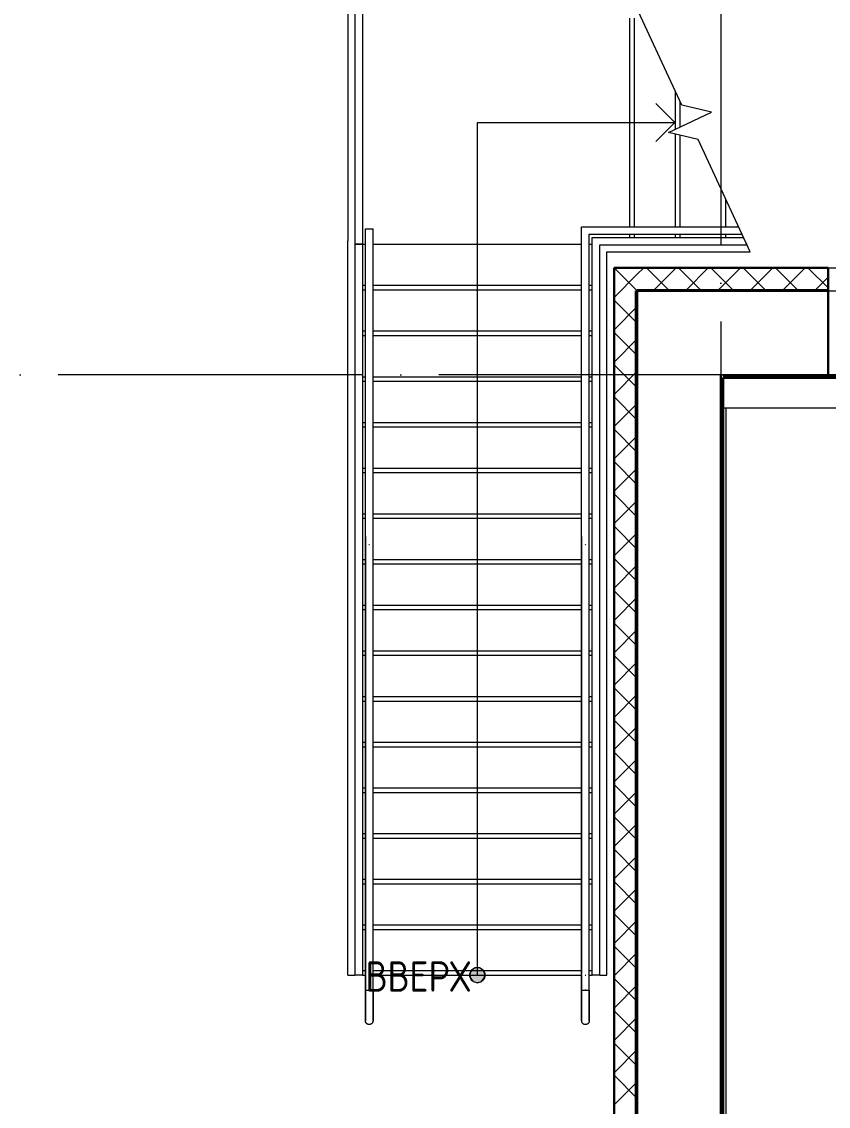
# Model space of a CAD drawing. Header units: millimetres. Extents: x -396912 to 182286, y -43638 to 41610.
# Drawn here: x -57349 to -52051, y 22968 to 30091 of the extents above; entities that cross this region are included whole.
import ezdxf

# ---------------------------------------------------------------- set-up
doc = ezdxf.new("R2010")
doc.units = ezdxf.units.MM
doc.linetypes.add('ADSK_Линия сетки', pattern=[25, 20, -2.5, 0, -2.5])
for name, color, linetype, lineweight in [('Лестницы', 252, 'Continuous', 9), ('Ограждение', 252, 'Continuous', 9), ('Оси', 252, 'Continuous', 9), ('Стены внутренние', 7, 'Continuous', 18), ('Стены наружные', 7, 'Continuous', 18), ('Стены штриховка', 7, 'Continuous', 9), ('Стрелки вверх', 7, 'Continuous', 18), ('Траектории лестницы', 7, 'Continuous', 18)]:
    doc.layers.add(name, color=color, linetype=linetype, lineweight=lineweight)
doc.styles.add('GOST Common_1', font='', dxfattribs={"height": 250})
doc.styles.get('GOST Common_1').set_extended_font_data('GOST type B')

# ---------------------------------------------------------------- blocks, each defined once
blk = doc.blocks.new('1 этаж')
at = {"layer": 'Стрелки вверх', "true_color": 0x636466}
h = blk.add_hatch(color=251, dxfattribs=at)
edge = h.paths.add_edge_path()
edge.add_arc((-60057.8, 22911.3), 50, 0, 360)
blk.add_hatch(color=251, dxfattribs=at).paths.add_polyline_path([(-60057.8, 22861.3), (-60030.8, 22869.2), (-60012.3, 22890.5), (-60008.3, 22918.4), (-60020, 22944), (-60043.7, 22959.2), (-60071.9, 22959.2), (-60095.6, 22944), (-60107.3, 22918.4), (-60103.3, 22890.5), (-60084.8, 22869.2)])
at = {"layer": 'Лестницы', "color": 251, "true_color": 0x636466}
for p, q in [((-60907.8, 29361.3), (-60907.8, 27733.9)), ((-58714.3, 28624.6), (-59057.8, 29361.3)), ((-59057.8, 29196.3), (-59057.8, 27826.3)), ((-59027.8, 29196.3), (-59027.8, 27826.3)), ((-58757.8, 28717.9), (-58757.8, 28466.3)), ((-58727.8, 28653.6), (-58727.8, 28480.3)), ((-58803.1, 28445.2), (-58519.8, 28577.3)), ((-58519.8, 28577.3), (-58714.3, 28624.6)), ((-58608.6, 28398), (-58803.1, 28445.2)), ((-58757.8, 28434.2), (-58757.8, 27826.3)), ((-58727.8, 28426.9), (-58727.8, 27826.3)), ((-58265.1, 27661.3), (-58608.6, 28398)), ((-58457.8, 28074.6), (-58457.8, 27826.3)), ((-58427.8, 28010.2), (-58427.8, 27826.3)), ((-60907.8, 22911.3), (-60907.8, 27733.9)), ((-60813.2, 27711.3), (-60793.2, 27711.3)), ((-60743.2, 27711.3), (-59372.8, 27711.3)), ((-59322.8, 27711.3), (-59302.8, 27711.3)), ((-59057.8, 27776.3), (-59057.8, 27756.3)), ((-59027.8, 27776.3), (-59027.8, 27756.3)), ((-58757.8, 27776.3), (-58757.8, 27756.3)), ((-58727.8, 27776.3), (-58727.8, 27756.3)), ((-58457.8, 27776.3), (-58457.8, 27756.3)), ((-58427.8, 27776.3), (-58427.8, 27756.3)), ((-59207.8, 27661.3), (-59035.2, 27661.3)), ((-59207.8, 22911.3), (-59207.8, 27661.3)), ((-59035.2, 27661.3), (-58265.1, 27661.3)), ((-60813.2, 27441.3), (-60793.2, 27441.3)), ((-60743.2, 27441.3), (-59372.8, 27441.3)), ((-59322.8, 27441.3), (-59302.8, 27441.3)), ((-60813.2, 27411.3), (-60793.2, 27411.3)), ((-60743.2, 27411.3), (-59372.8, 27411.3)), ((-59322.8, 27411.3), (-59302.8, 27411.3)), ((-60813.2, 27141.3), (-60793.2, 27141.3)), ((-60743.2, 27141.3), (-59372.8, 27141.3)), ((-59322.8, 27141.3), (-59302.8, 27141.3)), ((-60813.2, 27111.3), (-60793.2, 27111.3)), ((-60743.2, 27111.3), (-59372.8, 27111.3)), ((-59322.8, 27111.3), (-59302.8, 27111.3)), ((-60813.2, 26841.3), (-60793.2, 26841.3)), ((-60813.2, 26811.3), (-60793.2, 26811.3)), ((-60743.2, 26841.3), (-59372.8, 26841.3)), ((-60743.2, 26811.3), (-59372.8, 26811.3)), ((-59322.8, 26841.3), (-59302.8, 26841.3)), ((-59322.8, 26811.3), (-59302.8, 26811.3)), ((-60813.2, 26541.3), (-60793.2, 26541.3)), ((-60813.2, 26511.3), (-60793.2, 26511.3)), ((-60743.2, 26541.3), (-59372.8, 26541.3)), ((-60743.2, 26511.3), (-59372.8, 26511.3)), ((-59322.8, 26541.3), (-59302.8, 26541.3)), ((-59322.8, 26511.3), (-59302.8, 26511.3)), ((-60813.2, 26241.3), (-60793.2, 26241.3)), ((-60743.2, 26241.3), (-59372.8, 26241.3)), ((-59322.8, 26241.3), (-59302.8, 26241.3)), ((-60813.2, 26211.3), (-60793.2, 26211.3)), ((-60743.2, 26211.3), (-59372.8, 26211.3)), ((-59322.8, 26211.3), (-59302.8, 26211.3)), ((-60813.2, 25941.3), (-60793.2, 25941.3)), ((-60743.2, 25941.3), (-59372.8, 25941.3)), ((-59322.8, 25941.3), (-59302.8, 25941.3)), ((-60813.2, 25911.3), (-60793.2, 25911.3)), ((-60743.2, 25911.3), (-59372.8, 25911.3)), ((-59322.8, 25911.3), (-59302.8, 25911.3)), ((-60813.2, 25641.3), (-60793.2, 25641.3)), ((-60813.2, 25611.3), (-60793.2, 25611.3)), ((-60743.2, 25641.3), (-59372.8, 25641.3)), ((-60743.2, 25611.3), (-59372.8, 25611.3)), ((-59322.8, 25641.3), (-59302.8, 25641.3)), ((-59322.8, 25611.3), (-59302.8, 25611.3)), ((-60813.2, 25341.3), (-60793.2, 25341.3)), ((-60813.2, 25311.3), (-60793.2, 25311.3)), ((-60743.2, 25341.3), (-59372.8, 25341.3)), ((-60743.2, 25311.3), (-59372.8, 25311.3)), ((-59322.8, 25341.3), (-59302.8, 25341.3)), ((-59322.8, 25311.3), (-59302.8, 25311.3)), ((-60813.2, 25041.3), (-60793.2, 25041.3)), ((-60813.2, 25011.3), (-60793.2, 25011.3)), ((-60743.2, 25041.3), (-59372.8, 25041.3)), ((-60743.2, 25011.3), (-59372.8, 25011.3)), ((-59322.8, 25041.3), (-59302.8, 25041.3)), ((-59322.8, 25011.3), (-59302.8, 25011.3)), ((-60813.2, 24741.3), (-60793.2, 24741.3)), ((-60743.2, 24741.3), (-59372.8, 24741.3)), ((-59322.8, 24741.3), (-59302.8, 24741.3)), ((-60813.2, 24711.3), (-60793.2, 24711.3)), ((-60743.2, 24711.3), (-59372.8, 24711.3)), ((-59322.8, 24711.3), (-59302.8, 24711.3)), ((-60813.2, 24441.3), (-60793.2, 24441.3)), ((-60743.2, 24441.3), (-59372.8, 24441.3)), ((-59322.8, 24441.3), (-59302.8, 24441.3)), ((-60813.2, 24411.3), (-60793.2, 24411.3)), ((-60743.2, 24411.3), (-59372.8, 24411.3)), ((-59322.8, 24411.3), (-59302.8, 24411.3)), ((-60813.2, 24141.3), (-60793.2, 24141.3)), ((-60813.2, 24111.3), (-60793.2, 24111.3)), ((-60743.2, 24141.3), (-59372.8, 24141.3)), ((-60743.2, 24111.3), (-59372.8, 24111.3)), ((-59322.8, 24141.3), (-59302.8, 24141.3)), ((-59322.8, 24111.3), (-59302.8, 24111.3)), ((-60813.2, 23841.3), (-60793.2, 23841.3)), ((-60813.2, 23811.3), (-60793.2, 23811.3)), ((-60743.2, 23841.3), (-59372.8, 23841.3)), ((-60743.2, 23811.3), (-59372.8, 23811.3)), ((-59322.8, 23841.3), (-59302.8, 23841.3)), ((-59322.8, 23811.3), (-59302.8, 23811.3)), ((-60813.2, 23541.3), (-60793.2, 23541.3)), ((-60813.2, 23511.3), (-60793.2, 23511.3)), ((-60743.2, 23541.3), (-59372.8, 23541.3)), ((-60743.2, 23511.3), (-59372.8, 23511.3)), ((-59322.8, 23541.3), (-59302.8, 23541.3)), ((-59322.8, 23511.3), (-59302.8, 23511.3)), ((-60813.2, 23241.3), (-60793.2, 23241.3)), ((-60743.2, 23241.3), (-59372.8, 23241.3)), ((-59322.8, 23241.3), (-59302.8, 23241.3)), ((-60813.2, 23211.3), (-60793.2, 23211.3)), ((-60743.2, 23211.3), (-59372.8, 23211.3)), ((-59322.8, 23211.3), (-59302.8, 23211.3)), ((-60813.2, 22941.3), (-60793.2, 22941.3)), ((-60743.2, 22941.3), (-59372.8, 22941.3)), ((-59322.8, 22941.3), (-59302.8, 22941.3)), ((-60907.8, 22911.3), (-60863.2, 22911.3)), ((-60813.2, 22911.3), (-60793.2, 22911.3)), ((-60743.2, 22911.3), (-59372.8, 22911.3)), ((-59322.8, 22911.3), (-59302.8, 22911.3)), ((-59252.8, 22911.3), (-59207.8, 22911.3))]:
    blk.add_line(p, q, dxfattribs=at)
at = {"layer": 'Ограждение', "color": 251, "true_color": 0x636466}
for p, q in [((-60863.2, 29316.3), (-60863.2, 27711.3)), ((-60813.2, 29266.3), (-60813.2, 27711.3)), ((-60793.2, 27811.3), (-60743.2, 27811.3)), ((-60793.2, 27411.3), (-60793.2, 27811.3)), ((-60743.2, 27411.3), (-60743.2, 27811.3)), ((-59372.8, 27826.3), (-59222.4, 27826.3)), ((-59372.8, 27675.9), (-59372.8, 27826.3)), ((-59222.4, 27826.3), (-58342, 27826.3)), ((-58318.7, 27776.3), (-58342, 27826.3)), ((-60863.2, 27711.3), (-60813.2, 27711.3)), ((-60863.2, 27711.3), (-60863.2, 27411.3)), ((-60813.2, 27711.3), (-60863.2, 27711.3)), ((-60813.2, 27711.3), (-60813.2, 27411.3)), ((-59322.8, 27776.3), (-59222.4, 27776.3)), ((-59322.8, 27675.9), (-59322.8, 27776.3)), ((-59302.8, 27756.3), (-59002.8, 27756.3)), ((-59302.8, 27411.3), (-59302.8, 27756.3)), ((-59222.4, 27776.3), (-58318.7, 27776.3)), ((-59002.8, 27756.3), (-58309.4, 27756.3)), ((-58286.1, 27706.3), (-58309.4, 27756.3)), ((-58286.1, 27706.3), (-58309.4, 27756.3)), ((-59372.8, 27411.3), (-59372.8, 27675.9)), ((-59322.8, 27411.3), (-59322.8, 27675.9)), ((-59252.8, 27706.3), (-59002.8, 27706.3)), ((-59252.8, 27411.3), (-59252.8, 27706.3)), ((-59002.8, 27706.3), (-58286.1, 27706.3)), ((-60863.2, 27411.3), (-60863.2, 22911.3)), ((-60813.2, 27411.3), (-60813.2, 22911.3)), ((-60793.2, 22911.3), (-60793.2, 27411.3)), ((-60743.2, 22911.3), (-60743.2, 27411.3)), ((-59372.8, 22911.3), (-59372.8, 27411.3)), ((-59322.8, 22911.3), (-59322.8, 27411.3)), ((-59302.8, 22911.3), (-59302.8, 27411.3)), ((-59252.8, 22911.3), (-59252.8, 27411.3)), ((-57752.8, 26854.3), (-56002.8, 26854.3)), ((-54912.8, 26634.3), (-58442.8, 26634.3)), ((-58422.8, 21339.3), (-58422.8, 26634.3)), ((-60793.2, 25791), (-60793.2, 22917.5)), ((-60743.2, 22917.5), (-60743.2, 25791)), ((-59372.8, 25791), (-59372.8, 22917.5)), ((-59322.8, 22917.5), (-59322.8, 25791)), ((-60813.2, 22911.3), (-60863.2, 22911.3)), ((-60793.2, 22911.8), (-60793.2, 22811.3)), ((-60793.2, 22811.3), (-60793.2, 22911.3)), ((-60743.2, 22811.3), (-60743.2, 22911.8)), ((-60743.2, 22811.3), (-60743.2, 22911.3)), ((-59372.8, 22911.8), (-59372.8, 22811.3)), ((-59372.8, 22811.3), (-59372.8, 22911.3)), ((-59322.8, 22811.3), (-59322.8, 22911.8)), ((-59322.8, 22811.3), (-59322.8, 22911.3)), ((-59252.8, 22911.3), (-59302.8, 22911.3)), ((-60793.2, 22811.3), (-60743.2, 22811.3)), ((-60770.5, 22811.3), (-60765.9, 22811.3)), ((-60768.2, 22811.3), (-60770.5, 22811.3)), ((-60765.9, 22811.3), (-60768.2, 22811.3)), ((-59372.8, 22811.3), (-59322.8, 22811.3)), ((-59350.1, 22811.3), (-59345.5, 22811.3)), ((-59347.8, 22811.3), (-59350.1, 22811.3)), ((-59345.5, 22811.3), (-59347.8, 22811.3))]:
    blk.add_line(p, q, dxfattribs=at)
at = {"layer": 'Ограждение', "color": 251, "true_color": 0x636466, "flags": 128}
for points in [[(-60770.9, 25738.1), (-60768.2, 25737.7), (-60765.5, 25738.1)], [(-59350.5, 25738.1), (-59347.8, 25737.7), (-59345.1, 25738.1)], [(-60793.2, 22811.3), (-60793.2, 22803.3), (-60793.2, 22795.3), (-60793.2, 22787.3), (-60793.2, 22779.4), (-60793.2, 22771.5), (-60793.2, 22763.7), (-60793.2, 22756), (-60793.2, 22748.4), (-60793.2, 22740.8), (-60793.2, 22733.4), (-60793.2, 22726.1), (-60793.2, 22718.9), (-60793.2, 22711.9), (-60793.2, 22705), (-60793.2, 22698.3), (-60793.2, 22691.8), (-60793.2, 22685.5), (-60793.2, 22679.4), (-60793.2, 22673.5), (-60793.2, 22667.8), (-60793.2, 22662.3), (-60793.2, 22657.1), (-60793.2, 22652.1), (-60793.2, 22647.4), (-60793.2, 22643), (-60793.2, 22638.8), (-60793.2, 22634.9), (-60793.2, 22631.2), (-60793.2, 22627.9), (-60793.2, 22624.9), (-60793.2, 22622.1), (-60793.2, 22619.7), (-60793.2, 22617.5), (-60793.2, 22615.7), (-60793.2, 22614.2), (-60793.2, 22613), (-60793.2, 22612.1), (-60793.2, 22611.5), (-60793.2, 22611.3), (-60793.2, 22611.3)], [(-60793.2, 22611.3), (-60793.2, 22611.4), (-60793.2, 22611.9), (-60793.2, 22612.7), (-60793.2, 22613.8), (-60793.2, 22615.3), (-60793.2, 22617), (-60793.2, 22619.1), (-60793.2, 22621.4), (-60793.2, 22624.1), (-60793.2, 22627.1), (-60793.2, 22630.3), (-60793.2, 22633.9), (-60793.2, 22637.7), (-60793.2, 22641.8), (-60793.2, 22646.2), (-60793.2, 22650.8), (-60793.2, 22655.8), (-60793.2, 22660.9), (-60793.2, 22666.3), (-60793.2, 22671.9), (-60793.2, 22677.8), (-60793.2, 22683.8), (-60793.2, 22690.1), (-60793.2, 22696.6), (-60793.2, 22703.2), (-60793.2, 22710), (-60793.2, 22717), (-60793.2, 22724.1), (-60793.2, 22731.4), (-60793.2, 22738.8), (-60793.2, 22746.3), (-60793.2, 22753.9), (-60793.2, 22761.6), (-60793.2, 22769.4), (-60793.2, 22777.3), (-60793.2, 22785.2), (-60793.2, 22793.1), (-60793.2, 22801.1), (-60793.2, 22809.1), (-60793.2, 22811.3)], [(-60743.2, 22811.3), (-60743.2, 22803.3), (-60743.2, 22795.3), (-60743.2, 22787.3), (-60743.2, 22779.4), (-60743.2, 22771.5), (-60743.2, 22763.7), (-60743.2, 22756), (-60743.2, 22748.4), (-60743.2, 22740.8), (-60743.2, 22733.4), (-60743.2, 22726.1), (-60743.2, 22718.9), (-60743.2, 22711.9), (-60743.2, 22705), (-60743.2, 22698.3), (-60743.2, 22691.8), (-60743.2, 22685.5), (-60743.2, 22679.4), (-60743.2, 22673.5), (-60743.2, 22667.8), (-60743.2, 22662.3), (-60743.2, 22657.1), (-60743.2, 22652.1), (-60743.2, 22647.4), (-60743.2, 22643), (-60743.2, 22638.8), (-60743.2, 22634.9), (-60743.2, 22631.2), (-60743.2, 22627.9), (-60743.2, 22624.9), (-60743.2, 22622.1), (-60743.2, 22619.7), (-60743.2, 22617.5), (-60743.2, 22615.7), (-60743.2, 22614.2), (-60743.2, 22613), (-60743.2, 22612.1), (-60743.2, 22611.5), (-60743.2, 22611.3), (-60743.2, 22611.3)], [(-60743.2, 22611.3), (-60743.2, 22611.4), (-60743.2, 22611.9), (-60743.2, 22612.7), (-60743.2, 22613.8), (-60743.2, 22615.3), (-60743.2, 22617), (-60743.2, 22619.1), (-60743.2, 22621.4), (-60743.2, 22624.1), (-60743.2, 22627.1), (-60743.2, 22630.3), (-60743.2, 22633.9), (-60743.2, 22637.7), (-60743.2, 22641.8), (-60743.2, 22646.2), (-60743.2, 22650.8), (-60743.2, 22655.8), (-60743.2, 22660.9), (-60743.2, 22666.3), (-60743.2, 22671.9), (-60743.2, 22677.8), (-60743.2, 22683.8), (-60743.2, 22690.1), (-60743.2, 22696.6), (-60743.2, 22703.2), (-60743.2, 22710), (-60743.2, 22717), (-60743.2, 22724.1), (-60743.2, 22731.4), (-60743.2, 22738.8), (-60743.2, 22746.3), (-60743.2, 22753.9), (-60743.2, 22761.6), (-60743.2, 22769.4), (-60743.2, 22777.3), (-60743.2, 22785.2), (-60743.2, 22793.1), (-60743.2, 22801.1), (-60743.2, 22809.1), (-60743.2, 22811.3)], [(-59372.8, 22811.3), (-59372.8, 22803.3), (-59372.8, 22795.3), (-59372.8, 22787.3), (-59372.8, 22779.4), (-59372.8, 22771.5), (-59372.8, 22763.7), (-59372.8, 22756), (-59372.8, 22748.4), (-59372.8, 22740.8), (-59372.8, 22733.4), (-59372.8, 22726.1), (-59372.8, 22718.9), (-59372.8, 22711.9), (-59372.8, 22705), (-59372.8, 22698.3), (-59372.8, 22691.8), (-59372.8, 22685.5), (-59372.8, 22679.4), (-59372.8, 22673.5), (-59372.8, 22667.8), (-59372.8, 22662.3), (-59372.8, 22657.1), (-59372.8, 22652.1), (-59372.8, 22647.4), (-59372.8, 22643), (-59372.8, 22638.8), (-59372.8, 22634.9), (-59372.8, 22631.2), (-59372.8, 22627.9), (-59372.8, 22624.9), (-59372.8, 22622.1), (-59372.8, 22619.7), (-59372.8, 22617.5), (-59372.8, 22615.7), (-59372.8, 22614.2), (-59372.8, 22613), (-59372.8, 22612.1), (-59372.8, 22611.5), (-59372.8, 22611.3), (-59372.8, 22611.3)], [(-59372.8, 22611.3), (-59372.8, 22611.4), (-59372.8, 22611.9), (-59372.8, 22612.7), (-59372.8, 22613.8), (-59372.8, 22615.3), (-59372.8, 22617), (-59372.8, 22619.1), (-59372.8, 22621.4), (-59372.8, 22624.1), (-59372.8, 22627.1), (-59372.8, 22630.3), (-59372.8, 22633.9), (-59372.8, 22637.7), (-59372.8, 22641.8), (-59372.8, 22646.2), (-59372.8, 22650.8), (-59372.8, 22655.8), (-59372.8, 22660.9), (-59372.8, 22666.3), (-59372.8, 22671.9), (-59372.8, 22677.8), (-59372.8, 22683.8), (-59372.8, 22690.1), (-59372.8, 22696.6), (-59372.8, 22703.2), (-59372.8, 22710), (-59372.8, 22717), (-59372.8, 22724.1), (-59372.8, 22731.4), (-59372.8, 22738.8), (-59372.8, 22746.3), (-59372.8, 22753.9), (-59372.8, 22761.6), (-59372.8, 22769.4), (-59372.8, 22777.3), (-59372.8, 22785.2), (-59372.8, 22793.1), (-59372.8, 22801.1), (-59372.8, 22809.1), (-59372.8, 22811.3)], [(-59322.8, 22811.3), (-59322.8, 22803.3), (-59322.8, 22795.3), (-59322.8, 22787.3), (-59322.8, 22779.4), (-59322.8, 22771.5), (-59322.8, 22763.7), (-59322.8, 22756), (-59322.8, 22748.4), (-59322.8, 22740.8), (-59322.8, 22733.4), (-59322.8, 22726.1), (-59322.8, 22718.9), (-59322.8, 22711.9), (-59322.8, 22705), (-59322.8, 22698.3), (-59322.8, 22691.8), (-59322.8, 22685.5), (-59322.8, 22679.4), (-59322.8, 22673.5), (-59322.8, 22667.8), (-59322.8, 22662.3), (-59322.8, 22657.1), (-59322.8, 22652.1), (-59322.8, 22647.4), (-59322.8, 22643), (-59322.8, 22638.8), (-59322.8, 22634.9), (-59322.8, 22631.2), (-59322.8, 22627.9), (-59322.8, 22624.9), (-59322.8, 22622.1), (-59322.8, 22619.7), (-59322.8, 22617.5), (-59322.8, 22615.7), (-59322.8, 22614.2), (-59322.8, 22613), (-59322.8, 22612.1), (-59322.8, 22611.5), (-59322.8, 22611.3), (-59322.8, 22611.3)], [(-59322.8, 22611.3), (-59322.8, 22611.4), (-59322.8, 22611.9), (-59322.8, 22612.7), (-59322.8, 22613.8), (-59322.8, 22615.3), (-59322.8, 22617), (-59322.8, 22619.1), (-59322.8, 22621.4), (-59322.8, 22624.1), (-59322.8, 22627.1), (-59322.8, 22630.3), (-59322.8, 22633.9), (-59322.8, 22637.7), (-59322.8, 22641.8), (-59322.8, 22646.2), (-59322.8, 22650.8), (-59322.8, 22655.8), (-59322.8, 22660.9), (-59322.8, 22666.3), (-59322.8, 22671.9), (-59322.8, 22677.8), (-59322.8, 22683.8), (-59322.8, 22690.1), (-59322.8, 22696.6), (-59322.8, 22703.2), (-59322.8, 22710), (-59322.8, 22717), (-59322.8, 22724.1), (-59322.8, 22731.4), (-59322.8, 22738.8), (-59322.8, 22746.3), (-59322.8, 22753.9), (-59322.8, 22761.6), (-59322.8, 22769.4), (-59322.8, 22777.3), (-59322.8, 22785.2), (-59322.8, 22793.1), (-59322.8, 22801.1), (-59322.8, 22809.1), (-59322.8, 22811.3)], [(-60768.2, 22586.3), (-60769.2, 22586.3), (-60770.2, 22586.3), (-60771.2, 22586.4), (-60772.2, 22586.6), (-60773.2, 22586.8), (-60774.1, 22587), (-60775.1, 22587.2), (-60776.1, 22587.5), (-60777, 22587.9), (-60777.9, 22588.2), (-60778.9, 22588.7), (-60779.7, 22589.1), (-60780.6, 22589.6), (-60781.5, 22590.1), (-60782.3, 22590.6), (-60783.1, 22591.2), (-60783.9, 22591.8), (-60784.7, 22592.5), (-60785.4, 22593.1), (-60786.1, 22593.9), (-60786.8, 22594.6), (-60787.5, 22595.3), (-60788.1, 22596.1), (-60788.7, 22596.9), (-60789.2, 22597.8), (-60789.8, 22598.6), (-60790.3, 22599.5), (-60790.7, 22600.4), (-60791.1, 22601.3), (-60791.5, 22602.2), (-60791.8, 22603.1), (-60792.2, 22604.1), (-60792.4, 22605.1), (-60792.6, 22606), (-60792.8, 22607), (-60793, 22608), (-60793.1, 22609), (-60793.2, 22610), (-60793.2, 22611), (-60793.2, 22611.3)], [(-60743.2, 22611.3), (-60743.2, 22610.3), (-60743.3, 22609.3), (-60743.4, 22608.3), (-60743.5, 22607.3), (-60743.7, 22606.3), (-60743.9, 22605.3), (-60744.2, 22604.4), (-60744.5, 22603.4), (-60744.8, 22602.5), (-60745.2, 22601.5), (-60745.6, 22600.6), (-60746, 22599.7), (-60746.5, 22598.8), (-60747, 22598), (-60747.6, 22597.2), (-60748.1, 22596.3), (-60748.8, 22595.5), (-60749.4, 22594.8), (-60750.1, 22594), (-60750.8, 22593.3), (-60751.5, 22592.7), (-60752.3, 22592), (-60753.1, 22591.4), (-60753.9, 22590.8), (-60754.7, 22590.2), (-60755.5, 22589.7), (-60756.4, 22589.2), (-60757.3, 22588.8), (-60758.2, 22588.3), (-60759.1, 22588), (-60760.1, 22587.6), (-60761, 22587.3), (-60762, 22587.1), (-60763, 22586.8), (-60764, 22586.6), (-60764.9, 22586.5), (-60765.9, 22586.4), (-60766.9, 22586.3), (-60767.9, 22586.3), (-60768.2, 22586.3)], [(-59347.8, 22586.3), (-59348.8, 22586.3), (-59349.8, 22586.3), (-59350.8, 22586.4), (-59351.8, 22586.6), (-59352.8, 22586.8), (-59353.7, 22587), (-59354.7, 22587.2), (-59355.7, 22587.5), (-59356.6, 22587.9), (-59357.5, 22588.2), (-59358.5, 22588.7), (-59359.3, 22589.1), (-59360.2, 22589.6), (-59361.1, 22590.1), (-59361.9, 22590.6), (-59362.7, 22591.2), (-59363.5, 22591.8), (-59364.3, 22592.5), (-59365, 22593.1), (-59365.7, 22593.9), (-59366.4, 22594.6), (-59367.1, 22595.3), (-59367.7, 22596.1), (-59368.3, 22596.9), (-59368.8, 22597.8), (-59369.4, 22598.6), (-59369.9, 22599.5), (-59370.3, 22600.4), (-59370.7, 22601.3), (-59371.1, 22602.2), (-59371.4, 22603.1), (-59371.8, 22604.1), (-59372, 22605.1), (-59372.2, 22606), (-59372.4, 22607), (-59372.6, 22608), (-59372.7, 22609), (-59372.8, 22610), (-59372.8, 22611), (-59372.8, 22611.3)], [(-59322.8, 22611.3), (-59322.8, 22610.3), (-59322.9, 22609.3), (-59323, 22608.3), (-59323.1, 22607.3), (-59323.3, 22606.3), (-59323.5, 22605.3), (-59323.8, 22604.4), (-59324.1, 22603.4), (-59324.4, 22602.5), (-59324.8, 22601.5), (-59325.2, 22600.6), (-59325.6, 22599.7), (-59326.1, 22598.8), (-59326.6, 22598), (-59327.2, 22597.2), (-59327.7, 22596.3), (-59328.4, 22595.5), (-59329, 22594.8), (-59329.7, 22594), (-59330.4, 22593.3), (-59331.1, 22592.7), (-59331.9, 22592), (-59332.7, 22591.4), (-59333.5, 22590.8), (-59334.3, 22590.2), (-59335.1, 22589.7), (-59336, 22589.2), (-59336.9, 22588.8), (-59337.8, 22588.3), (-59338.7, 22588), (-59339.7, 22587.6), (-59340.6, 22587.3), (-59341.6, 22587.1), (-59342.6, 22586.8), (-59343.6, 22586.6), (-59344.5, 22586.5), (-59345.5, 22586.4), (-59346.5, 22586.3), (-59347.5, 22586.3), (-59347.8, 22586.3)]]:
    blk.add_lwpolyline(points, dxfattribs=at)
at = {"layer": 'Ограждение', "color": 251, "true_color": 0x636466}
for points in [[(-60770.3, 22911.3), (-60769.6, 22911.3), (-60768.2, 22911.3), (-60766.8, 22911.3), (-60766.1, 22911.3)], [(-59349.9, 22911.3), (-59349.2, 22911.3), (-59347.8, 22911.3), (-59346.4, 22911.3), (-59345.7, 22911.3)]]:
    blk.add_open_spline(points, degree=3, dxfattribs=at)
at = {"layer": 'Оси', "color": 251, "linetype": 'ADSK_Линия сетки', "ltscale": 100, "true_color": 0x636466}
for p, q in [((-58457.8, 32204.9), (-58457.8, 10954.3)), ((-807.8, 26854.3), (-72530.1, 26854.3))]:
    blk.add_line(p, q, dxfattribs=at)
at = {"layer": 'Стены внутренние', "color": 251, "lineweight": 30, "true_color": 0x636466}
for p, q in [((-59159.8, 27556.3), (-59159.8, 14752.3)), ((-57752.8, 27556.3), (-59159.8, 27556.3)), ((-57752.8, 27414.3), (-57752.8, 27556.3)), ((-57752.8, 26854.3), (-57752.8, 27404.3))]:
    blk.add_line(p, q, dxfattribs=at)
at = {"layer": 'Стены внутренние', "color": 251, "linetype": 'Continuous', "lineweight": 9, "true_color": 0x636466}
for p, q in [((-59007.8, 27404.2), (-59157.8, 27554.2)), ((-59157.8, 27363.8), (-59007.8, 27513.8)), ((-59007.8, 27513.8), (-58967.4, 27554.3)), ((-58805.7, 27414.3), (-58945.7, 27554.3)), ((-58895.2, 27414.3), (-58755.2, 27554.3)), ((-58593.6, 27414.3), (-58733.6, 27554.3)), ((-58704.8, 27554.3), (-58706, 27556.3)), ((-58683.1, 27414.3), (-58543.1, 27554.3)), ((-58381.4, 27414.3), (-58521.4, 27554.3)), ((-58470.2, 27554.3), (-58471.3, 27556.3)), ((-58471, 27414.3), (-58331, 27554.3)), ((-58169.3, 27414.3), (-58309.3, 27554.3)), ((-58258.8, 27414.3), (-58118.8, 27554.3)), ((-57957.2, 27414.3), (-58097.2, 27554.3)), ((-58046.7, 27414.3), (-57906.7, 27554.3)), ((-57975, 27556.3), (-57976, 27554.5)), ((-57754.8, 27424), (-57885, 27554.3)), ((-57883.6, 27554.3), (-57884.8, 27556.3)), ((-57834.6, 27414.3), (-57754.8, 27494)), ((-59157.8, 27336.4), (-59159.8, 27332.9)), ((-59007.8, 27192.1), (-59157.8, 27342.1)), ((-59157.8, 27151.7), (-59007.8, 27301.7)), ((-59007.8, 26980), (-59157.8, 27130)), ((-59157.8, 26939.6), (-59007.8, 27089.6)), ((-59157.8, 26916.5), (-59159.8, 26919.9)), ((-59007.8, 26767.8), (-59157.8, 26917.8)), ((-59157.8, 26727.4), (-59007.8, 26877.4)), ((-59157.8, 26726.8), (-59159.8, 26723.3)), ((-59157.8, 26713.3), (-59159.8, 26716.7)), ((-59007.8, 26555.7), (-59157.8, 26705.7)), ((-59157.8, 26515.3), (-59007.8, 26665.3)), ((-59007.8, 26343.6), (-59157.8, 26493.6)), ((-59157.8, 26303.2), (-59007.8, 26453.2)), ((-59007.8, 26131.4), (-59157.8, 26281.4)), ((-59157.8, 26091), (-59007.8, 26241)), ((-59007.8, 25919.3), (-59157.8, 26069.3)), ((-59157.8, 25878.9), (-59007.8, 26028.9)), ((-59157.8, 25914), (-59159.8, 25910.5)), ((-59007.8, 25707.2), (-59157.8, 25857.2)), ((-59157.8, 25666.8), (-59007.8, 25816.8)), ((-59007.8, 25495.1), (-59157.8, 25645.1)), ((-59157.8, 25454.6), (-59007.8, 25604.6)), ((-59007.8, 25282.9), (-59157.8, 25432.9)), ((-59157.8, 25242.5), (-59007.8, 25392.5)), ((-59007.8, 25070.8), (-59157.8, 25220.8)), ((-59157.8, 25030.4), (-59007.8, 25180.4)), ((-59007.8, 24858.7), (-59157.8, 25008.7)), ((-59157.8, 24818.2), (-59007.8, 24968.2)), ((-59007.8, 24646.5), (-59157.8, 24796.5)), ((-59157.8, 24606.1), (-59007.8, 24756.1)), ((-59007.8, 24434.4), (-59157.8, 24584.4)), ((-59157.8, 24394), (-59007.8, 24544)), ((-59157.8, 24491.6), (-59159.8, 24488.1)), ((-59157.8, 24478.1), (-59159.8, 24481.5)), ((-59007.8, 24222.3), (-59157.8, 24372.3)), ((-59157.8, 24181.8), (-59007.8, 24331.8)), ((-59007.8, 24010.1), (-59157.8, 24160.1)), ((-59157.8, 23969.7), (-59007.8, 24119.7)), ((-59007.8, 23798), (-59157.8, 23948)), ((-59157.8, 23757.6), (-59007.8, 23907.6)), ((-59007.8, 23585.9), (-59157.8, 23735.9)), ((-59157.8, 23678.8), (-59159.8, 23675.3)), ((-59157.8, 23545.4), (-59007.8, 23695.4)), ((-59007.8, 23373.7), (-59157.8, 23523.7)), ((-59157.8, 23333.3), (-59007.8, 23483.3)), ((-59007.8, 23161.6), (-59157.8, 23311.6)), ((-59157.8, 23121.2), (-59007.8, 23271.2)), ((-59007.8, 22949.5), (-59157.8, 23099.5)), ((-59157.8, 22909.1), (-59007.8, 23059.1)), ((-59007.8, 22737.3), (-59157.8, 22887.3)), ((-59157.8, 22696.9), (-59007.8, 22846.9)), ((-59007.8, 22525.2), (-59157.8, 22675.2)), ((-59157.8, 22484.8), (-59007.8, 22634.8)), ((-59007.8, 22313.1), (-59157.8, 22463.1)), ((-59157.8, 22272.7), (-59007.8, 22422.7)), ((-59157.8, 22242.9), (-59159.8, 22246.3)), ((-59007.8, 22100.9), (-59157.8, 22250.9)), ((-59157.8, 22060.5), (-59007.8, 22210.5))]:
    blk.add_line(p, q, dxfattribs=at)
at = {"layer": 'Стены внутренние', "color": 251, "true_color": 0x636466}
for p, q in [((-57752.8, 27556.3), (-56002.8, 27556.3)), ((-57752.8, 27404.3), (-56002.8, 27404.3)), ((-58457.8, 26854.3), (-57752.8, 26854.3))]:
    blk.add_line(p, q, dxfattribs=at)
at = {"layer": 'Стены наружные', "color": 251, "lineweight": 30, "true_color": 0x636466}
for p, q in [((-59017.8, 27404.3), (-57752.8, 27404.3)), ((-59017.8, 27404.3), (-59017.8, 14904.3)), ((-59007.8, 14904.3), (-59007.8, 27404.3)), ((-57752.8, 27404.3), (-57752.8, 27414.3)), ((-58457.8, 26854.3), (-58457.8, 15554.3)), ((-57752.8, 26839.3), (-57752.8, 26854.3)), ((-54912.8, 26839.3), (-58442.8, 26839.3)), ((-58442.8, 21319.3), (-58442.8, 26834.3)), ((-58442.8, 26834.3), (-54912.8, 26834.3))]:
    blk.add_line(p, q, dxfattribs=at)
at = {"layer": 'Стены наружные', "color": 251, "linetype": 'Continuous', "lineweight": 9, "true_color": 0x636466}
for p, q in [((-59007.8, 27394), (-59017.8, 27394)), ((-59007.8, 27294), (-59017.8, 27294)), ((-59007.8, 27194), (-59017.8, 27194)), ((-59007.8, 27094), (-59017.8, 27094)), ((-59007.8, 26994), (-59017.8, 26994)), ((-59007.8, 26894), (-59017.8, 26894)), ((-58409.6, 26839.3), (-58394.6, 26854.3)), ((-57985.3, 26839.3), (-57970.3, 26854.3)), ((-59007.8, 26794), (-59017.8, 26794)), ((-58457.8, 26791), (-58442.8, 26806)), ((-59007.8, 26694), (-59017.8, 26694)), ((-59007.8, 26594), (-59017.8, 26594)), ((-59007.8, 26494), (-59017.8, 26494)), ((-59007.8, 26394), (-59017.8, 26394)), ((-58457.8, 26366.8), (-58442.8, 26381.8)), ((-59007.8, 26294), (-59017.8, 26294)), ((-59007.8, 26194), (-59017.8, 26194)), ((-59007.8, 26094), (-59017.8, 26094)), ((-59007.8, 25994), (-59017.8, 25994)), ((-58457.8, 25942.5), (-58442.8, 25957.5)), ((-59007.8, 25894), (-59017.8, 25894)), ((-59007.8, 25794), (-59017.8, 25794)), ((-59007.8, 25694), (-59017.8, 25694)), ((-59007.8, 25594), (-59017.8, 25594)), ((-58457.8, 25518.2), (-58442.8, 25533.2)), ((-59007.8, 25494), (-59017.8, 25494)), ((-59007.8, 25394), (-59017.8, 25394)), ((-59007.8, 25294), (-59017.8, 25294)), ((-59007.8, 25194), (-59017.8, 25194)), ((-59007.8, 25094), (-59017.8, 25094)), ((-58457.8, 25094), (-58442.8, 25109)), ((-59007.8, 24994), (-59017.8, 24994)), ((-59007.8, 24894), (-59017.8, 24894)), ((-59007.8, 24794), (-59017.8, 24794)), ((-59007.8, 24694), (-59017.8, 24694)), ((-58457.8, 24669.7), (-58442.8, 24684.7)), ((-59007.8, 24594), (-59017.8, 24594)), ((-59007.8, 24494), (-59017.8, 24494)), ((-59007.8, 24394), (-59017.8, 24394)), ((-59007.8, 24294), (-59017.8, 24294)), ((-58457.8, 24245.4), (-58442.8, 24260.4)), ((-59007.8, 24194), (-59017.8, 24194)), ((-59007.8, 24094), (-59017.8, 24094)), ((-59007.8, 23994), (-59017.8, 23994)), ((-59007.8, 23894), (-59017.8, 23894)), ((-59007.8, 23794), (-59017.8, 23794)), ((-58457.8, 23821.2), (-58442.8, 23836.2)), ((-59007.8, 23694), (-59017.8, 23694)), ((-59007.8, 23594), (-59017.8, 23594)), ((-59007.8, 23494), (-59017.8, 23494)), ((-59007.8, 23394), (-59017.8, 23394)), ((-58457.8, 23396.9), (-58442.8, 23411.9)), ((-59007.8, 23294), (-59017.8, 23294)), ((-59007.8, 23194), (-59017.8, 23194)), ((-59007.8, 23094), (-59017.8, 23094)), ((-59007.8, 22994), (-59017.8, 22994)), ((-58457.8, 22972.7), (-58442.8, 22987.7)), ((-59007.8, 22894), (-59017.8, 22894)), ((-59007.8, 22794), (-59017.8, 22794)), ((-59007.8, 22694), (-59017.8, 22694)), ((-59007.8, 22594), (-59017.8, 22594)), ((-58457.8, 22548.4), (-58442.8, 22563.4)), ((-59007.8, 22494), (-59017.8, 22494)), ((-59007.8, 22394), (-59017.8, 22394)), ((-59007.8, 22294), (-59017.8, 22294)), ((-59007.8, 22194), (-59017.8, 22194)), ((-59007.8, 22094), (-59017.8, 22094)), ((-58457.8, 22124.1), (-58442.8, 22139.1))]:
    blk.add_line(p, q, dxfattribs=at)
at = {"layer": 'Стены наружные', "color": 251, "true_color": 0x636466}
blk.add_line((-57752.8, 26854.3), (-58457.8, 26854.3), dxfattribs=at)
at = {"layer": 'Стены штриховка', "color": 251, "true_color": 0x636466}
for p, q in [((-57754.8, 27554.3), (-59159.8, 27554.3)), ((-59157.8, 14752.3), (-59157.8, 27556.3)), ((-57754.8, 27554.3), (-57754.8, 27414.3)), ((-59007.8, 27414.3), (-57752.8, 27414.3)), ((-59007.8, 27414.3), (-59007.8, 27404.3)), ((-58442.8, 26839.3), (-58442.8, 26834.3))]:
    blk.add_line(p, q, dxfattribs=at)
at = {"layer": 'Стрелки вверх', "color": 251, "true_color": 0x636466}
for p, q in [((-58761.4, 28511.3), (-58886.4, 28636.3)), ((-60057.8, 28511.3), (-59057.8, 28511.3)), ((-60057.8, 27711.3), (-60057.8, 28511.3)), ((-59057.8, 28511.3), (-58761.4, 28511.3)), ((-58761.4, 28511.3), (-58886.4, 28386.3)), ((-60057.8, 27411.3), (-60057.8, 27711.3)), ((-60057.8, 27111.3), (-60057.8, 27411.3)), ((-60057.8, 26811.3), (-60057.8, 27111.3)), ((-60057.8, 26511.3), (-60057.8, 26811.3)), ((-60057.8, 26211.3), (-60057.8, 26511.3)), ((-60057.8, 25911.3), (-60057.8, 26211.3)), ((-60057.8, 25611.3), (-60057.8, 25911.3)), ((-60057.8, 25311.3), (-60057.8, 25611.3)), ((-60057.8, 25011.3), (-60057.8, 25311.3)), ((-60057.8, 24711.3), (-60057.8, 25011.3)), ((-60057.8, 24411.3), (-60057.8, 24711.3)), ((-60057.8, 24111.3), (-60057.8, 24411.3)), ((-60057.8, 23811.3), (-60057.8, 24111.3)), ((-60057.8, 23511.3), (-60057.8, 23811.3)), ((-60057.8, 23211.3), (-60057.8, 23511.3)), ((-60057.8, 22911.3), (-60057.8, 23211.3)), ((-60095.6, 22944), (-60107.3, 22918.4)), ((-60071.9, 22959.2), (-60095.6, 22944)), ((-60043.7, 22959.2), (-60071.9, 22959.2)), ((-60020, 22944), (-60043.7, 22959.2)), ((-60008.3, 22918.4), (-60020, 22944)), ((-60107.3, 22918.4), (-60103.3, 22890.5)), ((-60103.3, 22890.5), (-60084.8, 22869.2)), ((-60084.8, 22869.2), (-60057.8, 22861.3)), ((-60057.8, 22861.3), (-60030.8, 22869.2)), ((-60030.8, 22869.2), (-60012.3, 22890.5)), ((-60012.3, 22890.5), (-60008.3, 22918.4))]:
    blk.add_line(p, q, dxfattribs=at)
blk.add_circle((-60057.8, 22911.3), 50, dxfattribs=at)
at = {"layer": 'Траектории лестницы', "color": 251, "true_color": 0x636466, "style": 'GOST Common_1', "width": 0.9}
blk.add_text('ВВЕРХ', height=200, dxfattribs=at).set_placement((-60791.7, 22802.2))

msp = doc.modelspace()

# ---------------------------------------------------------------- block references
msp.add_blockref('1 этаж', (5702.1, 918.2))

doc.saveas('drawing.dxf')
